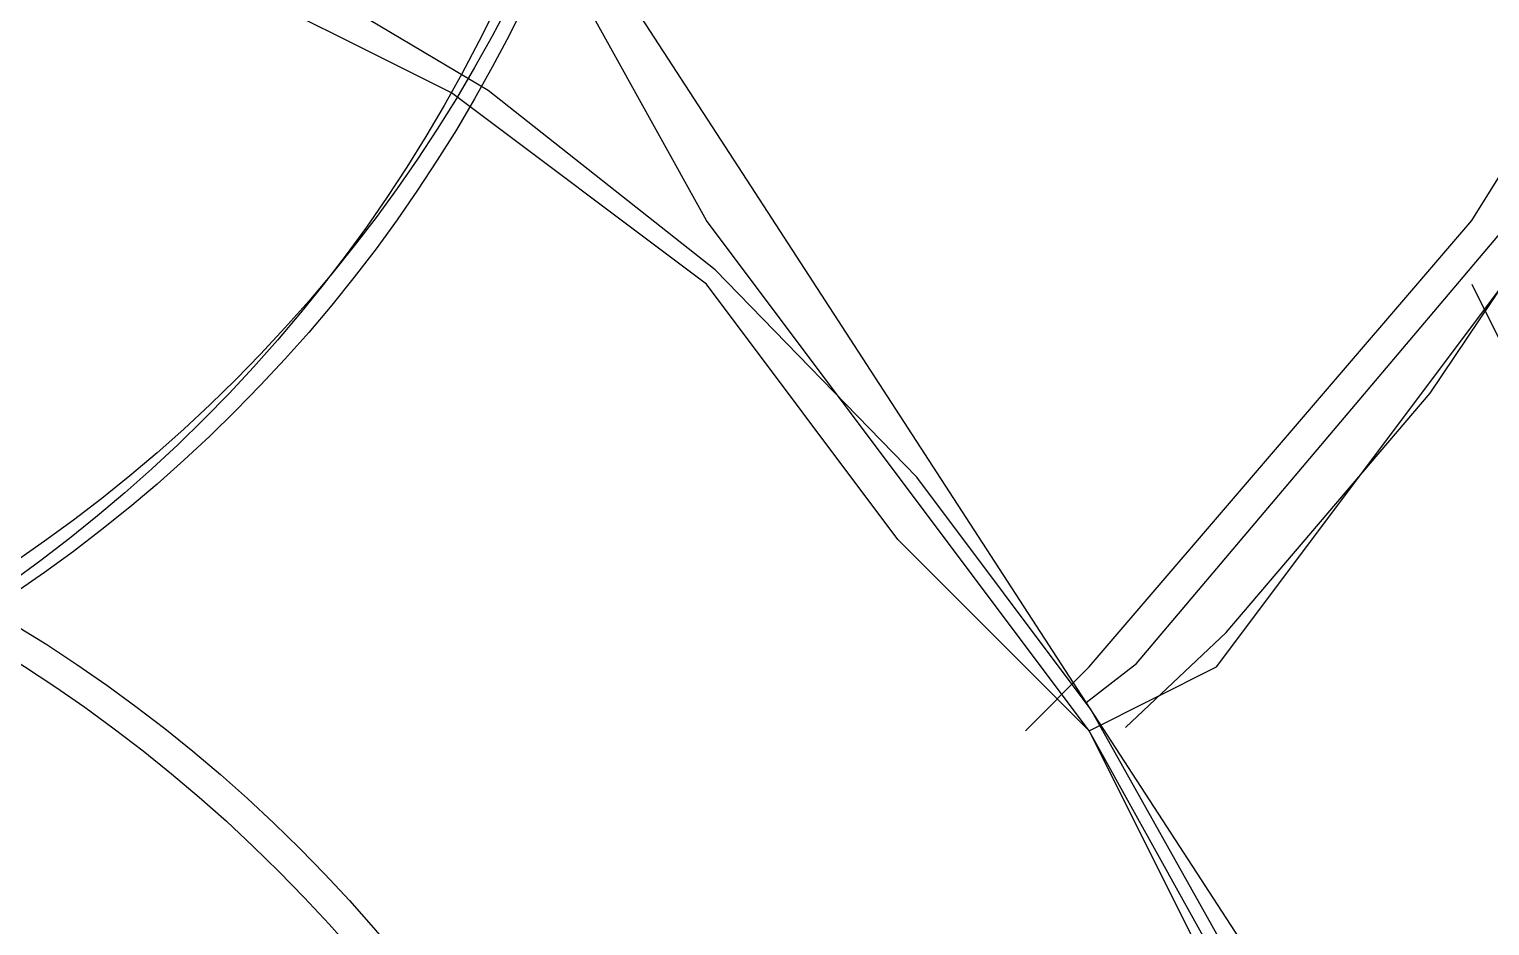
# Model space of a CAD drawing. Extents: x 3 to 592, y 5 to 207.
# Drawn here: x 122.216 to 123.024, y 53.62 to 54.116 of the extents above; entities that cross this region are included whole.
import ezdxf

# ---------------------------------------------------------------- set-up
doc = ezdxf.new("R2010")
doc.units = 0
doc.layers.get('0').update_dxf_attribs({"linetype": 'CONTINUOUS'})

msp = doc.modelspace()

# ---------------------------------------------------------------- linework, layer by layer
at = {"color": 7}
for points in [[(122.800357, 53.743684), (122.828226, 53.765203), (123.039188, 54.014617), (123.194762, 54.307775), (123.248737, 54.466878), (123.28331, 54.622453), (123.303418, 54.814364), (123.300949, 54.985814), (123.278724, 55.159381), (123.259674, 55.226056)], [(122.800357, 53.743684), (122.828226, 53.765203), (123.039188, 54.014617), (123.194762, 54.307775), (123.248737, 54.466878), (123.28331, 54.622453), (123.303418, 54.814364), (123.300949, 54.985814), (123.278724, 55.159381), (123.259674, 55.226056)], [(122.800357, 53.743684), (122.828226, 53.765203), (123.039188, 54.014617), (123.194762, 54.307775), (123.248737, 54.466878), (123.28331, 54.622453), (123.303418, 54.814364), (123.300949, 54.985814), (123.278724, 55.159381), (123.259674, 55.226056)], [(122.800357, 53.743684), (122.828226, 53.765203), (123.039188, 54.014617), (123.194762, 54.307775), (123.248737, 54.466878), (123.28331, 54.622453), (123.303418, 54.814364), (123.300949, 54.985814), (123.278724, 55.159381), (123.259674, 55.226056)], [(122.766667, 53.728056), (122.801944, 53.763333), (123.013611, 54.010278), (123.19, 54.2925), (123.225278, 54.433611), (123.260556, 54.61), (123.295833, 54.786389), (123.295833, 54.962778), (123.260556, 55.139167), (123.225278, 55.209722)], [(122.801944, 53.728056), (122.590278, 54.010278), (122.413889, 54.327778)], [(122.802544, 53.740297), (122.61028, 54.036277), (122.417664, 54.332611)], [(122.802544, 53.740297), (122.61028, 54.036277), (122.417664, 54.332611)], [(122.802544, 53.740297), (122.61028, 54.036277), (122.417664, 54.332611)], [(122.802544, 53.740297), (122.61028, 54.036277), (122.417664, 54.332611)], [(122.802544, 53.740297), (122.706589, 53.868355), (122.595111, 53.983008), (122.469522, 54.082139), (122.331939, 54.163983), (122.18483, 54.226777), (122.122741, 54.246886)], [(122.802544, 53.740297), (122.706589, 53.868355), (122.595111, 53.983008), (122.469522, 54.082139), (122.331939, 54.163983), (122.18483, 54.226777), (122.122741, 54.246886)], [(122.802544, 53.740297), (122.706589, 53.868355), (122.595111, 53.983008), (122.469522, 54.082139), (122.331939, 54.163983), (122.18483, 54.226777), (122.122741, 54.246886)], [(122.802544, 53.740297), (122.706589, 53.868355), (122.595111, 53.983008), (122.469522, 54.082139), (122.331939, 54.163983), (122.18483, 54.226777), (122.122741, 54.246886)], [(122.801944, 53.728056), (122.696111, 53.833889), (122.590278, 53.975), (122.449167, 54.080833), (122.308056, 54.151389), (122.166944, 54.221944), (122.096389, 54.221944)], [(122.822017, 53.729855), (122.877756, 53.782419), (122.990645, 53.91471), (123.092245, 54.065699)], [(122.822017, 53.729855), (122.877756, 53.782419), (122.990645, 53.91471), (123.092245, 54.065699)], [(122.822017, 53.729855), (122.877756, 53.782419), (122.990645, 53.91471), (123.092245, 54.065699)], [(122.822017, 53.729855), (122.877756, 53.782419), (122.990645, 53.91471), (123.092245, 54.065699)], [(122.801944, 53.728056), (122.8725, 53.763333), (122.978333, 53.904444), (123.084167, 54.045556)], [(123.013611, 53.975), (123.084167, 53.833889), (123.19, 53.692778), (123.225278, 53.516389), (123.295833, 53.375278), (123.295833, 53.198889), (123.331111, 53.0225), (123.295833, 52.846111), (123.260556, 52.669722), (123.225278, 52.493333), (123.154722, 52.352222), (123.048889, 52.175833), (122.943056, 52.07)], [(123.187425, 53.148124), (122.995866, 53.443046), (122.802544, 53.740438)], [(123.187425, 53.148124), (122.995866, 53.443046), (122.802544, 53.740438)], [(123.187425, 53.148124), (122.995866, 53.443046), (122.802544, 53.740438)], [(123.187425, 53.148124), (122.995866, 53.443046), (122.802544, 53.740438)], [(122.802544, 53.740297), (122.880861, 53.600597), (122.940128, 53.452077), (122.979639, 53.297208), (122.998336, 53.138105), (122.996572, 52.978297), (122.973641, 52.8199), (122.93025, 52.665736), (122.867102, 52.518628)], [(122.802544, 53.740297), (122.880861, 53.600597), (122.940128, 53.452077), (122.979639, 53.297208), (122.998336, 53.138105), (122.996572, 52.978297), (122.973641, 52.8199), (122.93025, 52.665736), (122.867102, 52.518628)], [(122.802544, 53.740297), (122.880861, 53.600597), (122.940128, 53.452077), (122.979639, 53.297208), (122.998336, 53.138105), (122.996572, 52.978297), (122.973641, 52.8199), (122.93025, 52.665736), (122.867102, 52.518628)], [(122.802544, 53.740297), (122.880861, 53.600597), (122.940128, 53.452077), (122.979639, 53.297208), (122.998336, 53.138105), (122.996572, 52.978297), (122.973641, 52.8199), (122.93025, 52.665736), (122.867102, 52.518628)], [(122.801944, 53.728056), (122.8725, 53.586944), (122.907778, 53.445833), (122.978333, 53.269444), (122.978333, 53.128333), (122.978333, 52.951944), (122.943056, 52.810833), (122.907778, 52.634444), (122.837222, 52.493333)], [(123.154722, 53.128333), (122.978333, 53.410556), (122.801944, 53.728056)]]:
    msp.add_lwpolyline(points, dxfattribs=at)
for centre, radius in [((121.74668, 54.505225), 0.82453), ((121.74668, 54.505225), 0.82453), ((121.725972, 54.486528), 0.829028), ((121.74668, 54.487939), 0.82453), ((121.74668, 54.487939), 0.82453), ((121.776525, 53.074358), 0.832467), ((121.776525, 53.074358), 0.832467), ((121.776525, 53.074358), 0.832467), ((121.776525, 53.074358), 0.832467), ((121.76125, 53.057778), 0.837847)]:
    msp.add_circle(centre, radius, dxfattribs=at)

doc.saveas('drawing.dxf')
